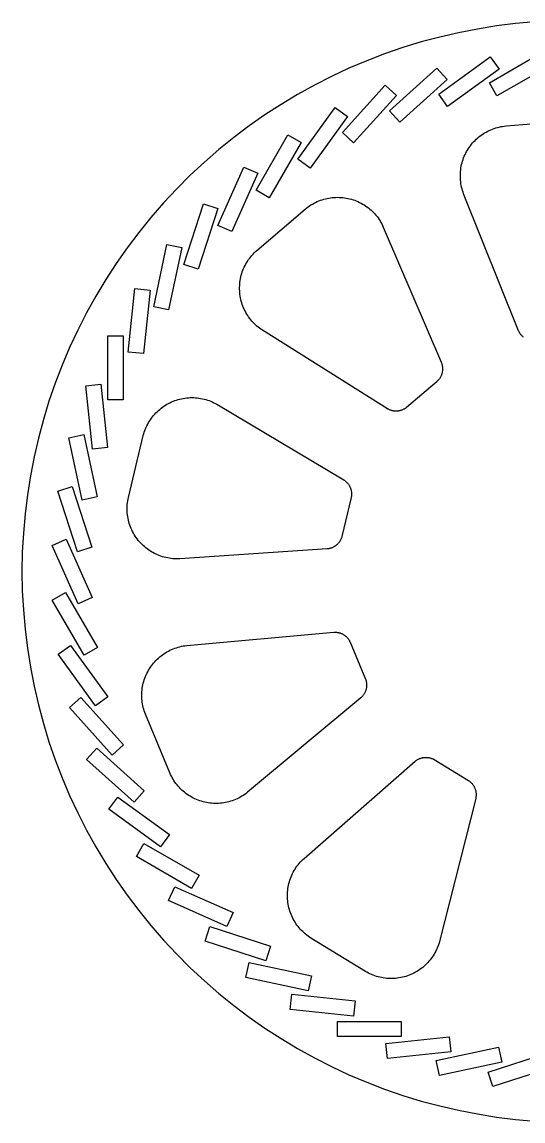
# Model space of a CAD drawing. Header units: metres. Extents: x -99 to 99, y -99 to 99.
# Drawn here: x -99 to -9, y -98.8 to 98.8 of the extents above; entities that cross this region are included whole.
import ezdxf

# ---------------------------------------------------------------- set-up
doc = ezdxf.new("R2010")
doc.units = ezdxf.units.M

msp = doc.modelspace()

# ---------------------------------------------------------------- linework, layer by layer
for p, q in [((-6.90588, 98.7588), (-10.3483, 98.4577)), ((-20.5833, 96.8366), (-23.9503, 96.0593)), ((-17.1912, 97.496), (-20.5833, 96.8366)), ((-13.7781, 98.0365), (-17.1912, 97.496)), ((-10.3483, 98.4577), (-13.7781, 98.0365)), ((-27.2881, 95.1649), (-30.5927, 94.1546)), ((-23.9503, 96.0593), (-27.2881, 95.1649)), ((-33.86, 93.0296), (-37.086, 91.7912)), ((-30.5927, 94.1546), (-33.86, 93.0296)), ((-15.0524, 87.8241), (-5.12773, 93.5541)), ((-37.086, 91.7912), (-40.2669, 90.441)), ((-24.15, 85.7696), (-14.8787, 92.5056)), ((-14.8787, 92.5056), (-13.274, 90.297)), ((-3.76273, 91.1898), (-13.6874, 85.4598)), ((-43.3987, 88.9806), (-46.4777, 87.4118)), ((-40.2669, 90.441), (-43.3987, 88.9806)), ((-32.9831, 82.7754), (-24.4667, 90.4436)), ((-24.4667, 90.4436), (-22.6399, 88.4148)), ((-13.274, 90.297), (-22.5454, 83.561)), ((-46.4777, 87.4118), (-49.5, 85.7365)), ((-41.4548, 78.8742), (-33.7866, 87.3907)), ((-33.7866, 87.3907), (-31.7578, 85.5639)), ((-22.6399, 88.4148), (-31.1564, 80.7466)), ((-13.6874, 85.4598), (-15.0524, 87.8241)), ((-49.5, 85.7365), (-52.462, 83.9568)), ((-31.7578, 85.5639), (-39.426, 77.0475)), ((-22.5454, 83.561), (-24.15, 85.7696)), ((-52.462, 83.9568), (-55.3601, 82.0747)), ((-49.4723, 74.1089), (-42.7363, 83.3803)), ((-42.7363, 83.3803), (-40.5277, 81.7756)), ((-55.3601, 82.0747), (-58.1907, 80.0927)), ((-40.5277, 81.7756), (-47.2637, 72.5043)), ((-31.1564, 80.7466), (-32.9831, 82.7754)), ((-58.1907, 80.0927), (-60.9505, 78.0131)), ((-15.6266, 78.9851), (-15.3492, 79.1326)), ((-15.3492, 79.1326), (-15.0668, 79.2703)), ((-15.0668, 79.2703), (-14.7798, 79.3981)), ((-14.7798, 79.3981), (-14.4886, 79.5158)), ((-14.4886, 79.5158), (-14.1934, 79.6232)), ((-14.1934, 79.6232), (-13.8946, 79.7203)), ((-13.8946, 79.7203), (-13.5926, 79.8069)), ((-13.5926, 79.8069), (-13.2878, 79.8829)), ((-13.2878, 79.8829), (-12.9805, 79.9482)), ((-12.9805, 79.9482), (-12.6712, 80.0027)), ((-12.6712, 80.0027), (-12.3601, 80.0465)), ((-12.3601, 80.0465), (-12.0477, 80.0793)), ((-12.0477, 80.0793), (-0.62779, 80.9781)), ((-60.9505, 78.0131), (-63.636, 75.8384)), ((-56.9478, 68.5317), (-51.2178, 78.4563)), ((-48.8535, 77.0914), (-54.5835, 67.1667)), ((-51.2178, 78.4563), (-48.8535, 77.0914)), ((-39.426, 77.0475), (-41.4548, 78.8742)), ((-18.0556, 77.0181), (-17.8454, 77.2515)), ((-17.8454, 77.2515), (-17.6272, 77.4775)), ((-17.6272, 77.4775), (-17.4012, 77.6957)), ((-17.4012, 77.6957), (-17.1678, 77.9059)), ((-17.1678, 77.9059), (-16.9271, 78.1079)), ((-16.9271, 78.1079), (-16.6796, 78.3013)), ((-16.6796, 78.3013), (-16.4254, 78.4859)), ((-16.4254, 78.4859), (-16.165, 78.6616)), ((-16.165, 78.6616), (-15.8986, 78.8281)), ((-15.8986, 78.8281), (-15.6266, 78.9851)), ((-63.636, 75.8384), (-66.2439, 73.5713)), ((-19.42, 74.9171), (-19.2823, 75.1995)), ((-19.2823, 75.1995), (-19.1348, 75.4768)), ((-19.1348, 75.4768), (-18.9778, 75.7489)), ((-18.9778, 75.7489), (-18.8113, 76.0153)), ((-18.8113, 76.0153), (-18.6356, 76.2757)), ((-18.6356, 76.2757), (-18.451, 76.5299)), ((-18.451, 76.5299), (-18.2576, 76.7774)), ((-18.2576, 76.7774), (-18.0556, 77.0181)), ((-66.2439, 73.5713), (-68.7712, 71.2146)), ((-47.2637, 72.5043), (-49.4723, 74.1089)), ((-20.0979, 72.8308), (-20.0326, 73.1381)), ((-20.0326, 73.1381), (-19.9566, 73.4429)), ((-19.9566, 73.4429), (-19.87, 73.7449)), ((-19.87, 73.7449), (-19.7729, 74.0437)), ((-19.7729, 74.0437), (-19.6655, 74.3389)), ((-19.6655, 74.3389), (-19.5478, 74.6301)), ((-19.5478, 74.6301), (-19.42, 74.9171)), ((-68.7712, 71.2146), (-71.2146, 68.7712)), ((-63.7993, 62.2036), (-59.1381, 72.6728)), ((-56.6441, 71.5625), (-61.3054, 61.0932)), ((-59.1381, 72.6728), (-56.6441, 71.5625)), ((-20.2619, 71.2706), (-20.2509, 71.5846)), ((-20.2619, 70.9565), (-20.2619, 71.2706)), ((-20.2509, 71.5846), (-20.229, 71.8979)), ((-20.229, 71.8979), (-20.1962, 72.2104)), ((-20.1962, 72.2104), (-20.1525, 72.5215)), ((-20.1525, 72.5215), (-20.0979, 72.8308)), ((-20.2509, 70.6425), (-20.2619, 70.9565)), ((-20.229, 70.3291), (-20.2509, 70.6425)), ((-20.1962, 70.0167), (-20.229, 70.3291)), ((-20.1525, 69.7056), (-20.1962, 70.0167)), ((-20.0979, 69.3963), (-20.1525, 69.7056)), ((-20.0326, 69.089), (-20.0979, 69.3963)), ((-71.2146, 68.7712), (-73.5713, 66.2439)), ((-54.5835, 67.1667), (-56.9478, 68.5317)), ((-43.8834, 67.1125), (-43.5731, 67.1616)), ((-43.5731, 67.1616), (-43.2613, 67.1999)), ((-43.2613, 67.1999), (-42.9483, 67.2273)), ((-42.9483, 67.2273), (-42.6346, 67.2437)), ((-42.6346, 67.2437), (-42.3205, 67.2492)), ((-42.3205, 67.2492), (-42.0064, 67.2437)), ((-42.0064, 67.2437), (-41.6927, 67.2273)), ((-41.6927, 67.2273), (-41.3798, 67.1999)), ((-41.3798, 67.1999), (-41.068, 67.1616)), ((-41.068, 67.1616), (-40.7577, 67.1125)), ((-19.9566, 68.7842), (-20.0326, 69.089)), ((-19.87, 68.4822), (-19.9566, 68.7842)), ((-19.7729, 68.1834), (-19.87, 68.4822)), ((-19.6655, 67.8882), (-19.7729, 68.1834)), ((-9.80104, 43.2738), (-19.6655, 67.8882)), ((-73.5713, 66.2439), (-75.8384, 63.636)), ((-69.9519, 55.194), (-66.4106, 66.0931)), ((-63.8142, 65.2495), (-67.3555, 54.3504)), ((-66.4106, 66.0931), (-63.8142, 65.2495)), ((-48.1056, 65.1436), (-47.8615, 65.3413)), ((-47.8615, 65.3413), (-47.6106, 65.5304)), ((-47.6106, 65.5304), (-47.3533, 65.7105)), ((-47.3533, 65.7105), (-47.0898, 65.8817)), ((-47.0898, 65.8817), (-46.8205, 66.0434)), ((-46.8205, 66.0434), (-46.5458, 66.1957)), ((-46.5458, 66.1957), (-46.2659, 66.3383)), ((-46.2659, 66.3383), (-45.9812, 66.4711)), ((-45.9812, 66.4711), (-45.692, 66.5939)), ((-45.692, 66.5939), (-45.3987, 66.7064)), ((-45.3987, 66.7064), (-45.1017, 66.8087)), ((-45.1017, 66.8087), (-44.8013, 66.9006)), ((-44.8013, 66.9006), (-44.4978, 66.9819)), ((-44.4978, 66.9819), (-44.1917, 67.0525)), ((-44.1917, 67.0525), (-43.8834, 67.1125)), ((-40.7577, 67.1125), (-40.4493, 67.0525)), ((-40.4493, 67.0525), (-40.1432, 66.9819)), ((-40.1432, 66.9819), (-39.8398, 66.9006)), ((-39.8398, 66.9006), (-39.5394, 66.8087)), ((-39.5394, 66.8087), (-39.2424, 66.7064)), ((-39.2424, 66.7064), (-38.9491, 66.5939)), ((-38.9491, 66.5939), (-38.6599, 66.4711)), ((-38.6599, 66.4711), (-38.3752, 66.3383)), ((-38.3752, 66.3383), (-38.0953, 66.1957)), ((-38.0953, 66.1957), (-37.8205, 66.0434)), ((-37.8205, 66.0434), (-37.5513, 65.8816)), ((-37.5513, 65.8816), (-37.2878, 65.7105)), ((-37.2878, 65.7105), (-37.0305, 65.5303)), ((-37.0305, 65.5303), (-36.7796, 65.3413)), ((-36.7796, 65.3413), (-36.5354, 65.1436)), ((-75.8384, 63.636), (-78.0131, 60.9505)), ((-56.8162, 57.7041), (-48.1056, 65.1436)), ((-36.5354, 65.1436), (-36.2984, 64.9375)), ((-36.2984, 64.9375), (-36.0686, 64.7233)), ((-36.0686, 64.7233), (-35.8465, 64.5011)), ((-35.8465, 64.5011), (-35.6322, 64.2714)), ((-35.6322, 64.2714), (-35.4261, 64.0343)), ((-35.4261, 64.0343), (-35.2284, 63.7902)), ((-35.2284, 63.7902), (-35.0394, 63.5393)), ((-35.0394, 63.5393), (-34.8592, 63.2819)), ((-34.8592, 63.2819), (-34.6881, 63.0185)), ((-61.3054, 61.0932), (-63.7993, 62.2036)), ((-34.6881, 63.0185), (-34.5263, 62.7492)), ((-34.5263, 62.7492), (-34.374, 62.4744)), ((-34.374, 62.4744), (-34.2314, 62.1945)), ((-34.2314, 62.1945), (-34.0986, 61.9098)), ((-34.0986, 61.9098), (-23.6688, 37.5296)), ((-78.0131, 60.9505), (-80.0927, 58.1907)), ((-80.0927, 58.1907), (-82.0747, 55.3601)), ((-75.338, 47.5797), (-72.9554, 58.7892)), ((-72.9554, 58.7892), (-70.285, 58.2216)), ((-70.285, 58.2216), (-72.6677, 47.0121)), ((-57.2756, 57.2756), (-57.0497, 57.4939)), ((-57.0497, 57.4939), (-56.8162, 57.7041)), ((-82.0747, 55.3601), (-83.9568, 52.462)), ((-58.7832, 55.275), (-58.6262, 55.547)), ((-58.6262, 55.547), (-58.4597, 55.8134)), ((-58.4597, 55.8134), (-58.284, 56.0739)), ((-58.284, 56.0739), (-58.0994, 56.328)), ((-58.0994, 56.328), (-57.906, 56.5756)), ((-57.906, 56.5756), (-57.7041, 56.8162)), ((-57.7041, 56.8162), (-57.4939, 57.0497)), ((-57.4939, 57.0497), (-57.2756, 57.2756)), ((-67.3555, 54.3504), (-69.9519, 55.194)), ((-59.605, 53.2411), (-59.5184, 53.543)), ((-59.5184, 53.543), (-59.4213, 53.8418)), ((-59.4213, 53.8418), (-59.3139, 54.137)), ((-59.3139, 54.137), (-59.1962, 54.4283)), ((-59.1962, 54.4283), (-59.0684, 54.7153)), ((-59.0684, 54.7153), (-58.9307, 54.9976)), ((-58.9307, 54.9976), (-58.7832, 55.275)), ((-83.9568, 52.462), (-85.7365, 49.5)), ((-59.9103, 51.0687), (-59.8993, 51.3827)), ((-59.8993, 51.3827), (-59.8774, 51.6961)), ((-59.8774, 51.6961), (-59.8446, 52.0085)), ((-59.8446, 52.0085), (-59.8009, 52.3196)), ((-59.8009, 52.3196), (-59.7463, 52.629)), ((-59.7463, 52.629), (-59.681, 52.9362)), ((-59.681, 52.9362), (-59.605, 53.2411)), ((-85.7365, 49.5), (-87.4118, 46.4777)), ((-79.8987, 39.4441), (-78.7009, 50.8413)), ((-78.7009, 50.8413), (-75.9858, 50.5559)), ((-75.9858, 50.5559), (-77.1837, 39.1587)), ((-59.9103, 50.7546), (-59.9103, 51.0687)), ((-59.8993, 50.4407), (-59.9103, 50.7546)), ((-59.8774, 50.1273), (-59.8993, 50.4407)), ((-59.8446, 49.8148), (-59.8774, 50.1273)), ((-59.8009, 49.5038), (-59.8446, 49.8148)), ((-59.7463, 49.1944), (-59.8009, 49.5038)), ((-72.6677, 47.0121), (-75.338, 47.5797)), ((-59.681, 48.8871), (-59.7463, 49.1944)), ((-59.605, 48.5823), (-59.681, 48.8871)), ((-59.5184, 48.2803), (-59.605, 48.5823)), ((-59.4213, 47.9816), (-59.5184, 48.2803)), ((-59.3139, 47.6864), (-59.4213, 47.9816)), ((-59.1962, 47.3951), (-59.3139, 47.6864)), ((-87.4118, 46.4777), (-88.9806, 43.3987)), ((-59.0684, 47.1081), (-59.1962, 47.3951)), ((-58.9307, 46.8258), (-59.0684, 47.1081)), ((-58.7832, 46.5484), (-58.9307, 46.8258)), ((-58.6262, 46.2763), (-58.7832, 46.5484)), ((-58.4597, 46.0099), (-58.6262, 46.2763)), ((-58.284, 45.7495), (-58.4597, 46.0099)), ((-58.0994, 45.4953), (-58.284, 45.7495)), ((-57.906, 45.2478), (-58.0994, 45.4953)), ((-57.7041, 45.0072), (-57.906, 45.2478)), ((-57.4939, 44.7737), (-57.7041, 45.0072)), ((-57.2756, 44.5477), (-57.4939, 44.7737)), ((-57.0497, 44.3295), (-57.2756, 44.5477)), ((-56.8162, 44.1193), (-57.0497, 44.3295)), ((-56.5755, 43.9174), (-56.8162, 44.1193)), ((-56.328, 43.724), (-56.5755, 43.9174)), ((-56.0739, 43.5393), (-56.328, 43.724)), ((-55.8134, 43.3636), (-56.0739, 43.5393)), ((-88.9806, 43.3987), (-90.441, 40.2669)), ((-83.5841, 30.8763), (-83.5841, 42.3363)), ((-83.5841, 42.3363), (-80.8541, 42.3363)), ((-80.8541, 42.3363), (-80.8541, 30.8763)), ((-33.3649, 29.2483), (-55.8134, 43.3636)), ((-9.75845, 43.1781), (-9.80104, 43.2738)), ((-9.71255, 43.084), (-9.75845, 43.1781)), ((-9.66341, 42.9915), (-9.71255, 43.084)), ((-9.61104, 42.9008), (-9.66341, 42.9915)), ((-9.55554, 42.812), (-9.61104, 42.9008)), ((-9.49699, 42.7252), (-9.55554, 42.812)), ((-9.43544, 42.6405), (-9.49699, 42.7252)), ((-9.37097, 42.558), (-9.43544, 42.6405)), ((-9.30367, 42.4778), (-9.37097, 42.558)), ((-9.2336, 42.4), (-9.30367, 42.4778)), ((-9.16086, 42.3246), (-9.2336, 42.4)), ((-9.08554, 42.2519), (-9.16086, 42.3246)), ((-9.00771, 42.1818), (-9.08554, 42.2519)), ((-8.92751, 42.1145), (-9.00771, 42.1818)), ((-90.441, 40.2669), (-91.7912, 37.086)), ((-77.1837, 39.1587), (-79.8987, 39.4441)), ((-23.6688, 37.5296), (-23.6313, 37.4318)), ((-91.7912, 37.086), (-93.0296, 33.86)), ((-23.6313, 37.4318), (-23.5972, 37.3328)), ((-23.5972, 37.3328), (-23.5665, 37.2327)), ((-23.5665, 35.5788), (-23.5972, 35.4787)), ((-23.5665, 37.2327), (-23.5394, 37.1315)), ((-23.5394, 35.68), (-23.5665, 35.5788)), ((-23.5394, 37.1315), (-23.5159, 37.0295)), ((-23.5159, 35.782), (-23.5394, 35.68)), ((-23.5159, 37.0295), (-23.4959, 36.9267)), ((-23.4959, 35.8848), (-23.5159, 35.782)), ((-23.4959, 36.9267), (-23.4795, 36.8233)), ((-23.4795, 35.9882), (-23.4959, 35.8848)), ((-23.4795, 36.8233), (-23.4668, 36.7193)), ((-23.4668, 36.0922), (-23.4795, 35.9882)), ((-23.4668, 36.7193), (-23.4576, 36.615)), ((-23.4576, 36.1965), (-23.4668, 36.0922)), ((-23.4576, 36.615), (-23.4522, 36.5105)), ((-23.4522, 36.3011), (-23.4576, 36.1965)), ((-23.4522, 36.5105), (-23.4503, 36.4057)), ((-23.4503, 36.4057), (-23.4522, 36.3011)), ((-93.0296, 33.86), (-94.1546, 30.5927)), ((-87.5515, 33.3674), (-84.8365, 33.6528)), ((-84.8365, 33.6528), (-83.6386, 22.2556)), ((-24.4429, 34.1763), (-29.9318, 29.4884)), ((-24.3664, 34.2477), (-24.4429, 34.1763)), ((-24.2923, 34.3218), (-24.3664, 34.2477)), ((-24.2209, 34.3984), (-24.2923, 34.3218)), ((-24.1522, 34.4774), (-24.2209, 34.3984)), ((-24.0863, 34.5588), (-24.1522, 34.4774)), ((-24.0233, 34.6424), (-24.0863, 34.5588)), ((-23.9632, 34.7282), (-24.0233, 34.6424)), ((-23.9062, 34.816), (-23.9632, 34.7282)), ((-23.8522, 34.9057), (-23.9062, 34.816)), ((-23.8015, 34.9973), (-23.8522, 34.9057)), ((-23.754, 35.0906), (-23.8015, 34.9973)), ((-23.7097, 35.1855), (-23.754, 35.0906)), ((-23.6688, 35.2819), (-23.7097, 35.1855)), ((-23.6313, 35.3797), (-23.6688, 35.2819)), ((-23.5972, 35.4787), (-23.6313, 35.3797)), ((-86.3537, 21.9702), (-87.5515, 33.3674)), ((-94.1546, 30.5927), (-95.1649, 27.2881)), ((-80.8541, 30.8763), (-83.5841, 30.8763)), ((-73.7661, 29.5303), (-73.5088, 29.7105)), ((-73.5088, 29.7105), (-73.2453, 29.8816)), ((-73.2453, 29.8816), (-72.9761, 30.0434)), ((-72.9761, 30.0434), (-72.7013, 30.1957)), ((-72.7013, 30.1957), (-72.4214, 30.3383)), ((-72.4214, 30.3383), (-72.1367, 30.4711)), ((-72.1367, 30.4711), (-71.8475, 30.5939)), ((-71.8475, 30.5939), (-71.5542, 30.7064)), ((-71.5542, 30.7064), (-71.2572, 30.8087)), ((-71.2572, 30.8087), (-70.9568, 30.9006)), ((-70.9568, 30.9006), (-70.6534, 30.9819)), ((-70.6534, 30.9819), (-70.3473, 31.0525)), ((-70.3473, 31.0525), (-70.0389, 31.1125)), ((-70.0389, 31.1125), (-69.7286, 31.1616)), ((-69.7286, 31.1616), (-69.4168, 31.1999)), ((-69.4168, 31.1999), (-69.1039, 31.2273)), ((-69.1039, 31.2273), (-68.7901, 31.2437)), ((-68.7901, 31.2437), (-68.4761, 31.2492)), ((-68.4761, 31.2492), (-68.162, 31.2437)), ((-68.162, 31.2437), (-67.8483, 31.2273)), ((-67.8483, 31.2273), (-67.5353, 31.1999)), ((-67.5353, 31.1999), (-67.2235, 31.1616)), ((-67.2235, 31.1616), (-66.9132, 31.1125)), ((-66.9132, 31.1125), (-66.6049, 31.0525)), ((-66.6049, 31.0525), (-66.2988, 30.9819)), ((-66.2988, 30.9819), (-65.9953, 30.9006)), ((-65.9953, 30.9006), (-65.6949, 30.8087)), ((-65.6949, 30.8087), (-65.3979, 30.7064)), ((-65.3979, 30.7064), (-65.1046, 30.5939)), ((-65.1046, 30.5939), (-64.8154, 30.4711)), ((-64.8154, 30.4711), (-64.5307, 30.3383)), ((-64.5307, 30.3383), (-64.2508, 30.1957)), ((-64.2508, 30.1957), (-63.9761, 30.0434)), ((-63.9761, 30.0434), (-41.2078, 16.4499)), ((-75.7572, 27.5393), (-75.5682, 27.7902)), ((-75.5682, 27.7902), (-75.3705, 28.0343)), ((-75.3705, 28.0343), (-75.1644, 28.2714)), ((-75.1644, 28.2714), (-74.9501, 28.5011)), ((-74.9501, 28.5011), (-74.728, 28.7233)), ((-74.728, 28.7233), (-74.4982, 28.9375)), ((-74.4982, 28.9375), (-74.2612, 29.1436)), ((-74.2612, 29.1436), (-74.017, 29.3413)), ((-74.017, 29.3413), (-73.7661, 29.5303)), ((-33.2742, 29.1959), (-33.3649, 29.2483)), ((-33.1818, 29.1468), (-33.2742, 29.1959)), ((-33.0876, 29.1009), (-33.1818, 29.1468)), ((-32.992, 29.0583), (-33.0876, 29.1009)), ((-32.8949, 29.0191), (-32.992, 29.0583)), ((-32.7965, 28.9832), (-32.8949, 29.0191)), ((-32.6969, 28.9509), (-32.7965, 28.9832)), ((-32.5963, 28.922), (-32.6969, 28.9509)), ((-32.4946, 28.8967), (-32.5963, 28.922)), ((-32.3922, 28.8749), (-32.4946, 28.8967)), ((-32.2891, 28.8567), (-32.3922, 28.8749)), ((-32.1854, 28.8422), (-32.2891, 28.8567)), ((-32.0813, 28.8312), (-32.1854, 28.8422)), ((-31.9768, 28.8239), (-32.0813, 28.8312)), ((-31.8721, 28.8203), (-31.9768, 28.8239)), ((-31.7674, 28.8203), (-31.8721, 28.8203)), ((-31.6628, 28.8239), (-31.7674, 28.8203)), ((-31.5583, 28.8312), (-31.6628, 28.8239)), ((-31.4542, 28.8422), (-31.5583, 28.8312)), ((-31.3505, 28.8567), (-31.4542, 28.8422)), ((-31.2474, 28.8749), (-31.3505, 28.8567)), ((-31.1449, 28.8967), (-31.2474, 28.8749)), ((-31.0433, 28.922), (-31.1449, 28.8967)), ((-30.9427, 28.9509), (-31.0433, 28.922)), ((-30.8431, 28.9832), (-30.9427, 28.9509)), ((-30.7447, 29.0191), (-30.8431, 28.9832)), ((-30.6476, 29.0583), (-30.7447, 29.0191)), ((-30.5519, 29.1009), (-30.6476, 29.0583)), ((-30.4578, 29.1468), (-30.5519, 29.1009)), ((-30.3654, 29.1959), (-30.4578, 29.1468)), ((-30.2747, 29.2483), (-30.3654, 29.1959)), ((-30.1859, 29.3038), (-30.2747, 29.2483)), ((-30.099, 29.3623), (-30.1859, 29.3038)), ((-30.0143, 29.4239), (-30.099, 29.3623)), ((-29.9318, 29.4884), (-30.0143, 29.4239)), ((-95.1649, 27.2881), (-96.0593, 23.9503)), ((-76.8207, 25.6207), (-76.698, 25.9098)), ((-76.698, 25.9098), (-76.5652, 26.1945)), ((-76.5652, 26.1945), (-76.4226, 26.4744)), ((-76.4226, 26.4744), (-76.2703, 26.7492)), ((-76.2703, 26.7492), (-76.1085, 27.0185)), ((-76.1085, 27.0185), (-75.9374, 27.2819)), ((-75.9374, 27.2819), (-75.7572, 27.5393)), ((-96.0593, 23.9503), (-96.8366, 20.5833)), ((-90.5598, 24.033), (-87.8894, 24.6006)), ((-88.1771, 12.8235), (-90.5598, 24.033)), ((-87.8894, 24.6006), (-85.5068, 13.3911)), ((-79.8829, 13.2878), (-77.2087, 24.4265)), ((-77.2087, 24.4265), (-77.1274, 24.7299)), ((-77.1274, 24.7299), (-77.0356, 25.0304)), ((-77.0356, 25.0304), (-76.9333, 25.3274)), ((-76.9333, 25.3274), (-76.8207, 25.6207)), ((-83.6386, 22.2556), (-86.3537, 21.9702)), ((-96.8366, 20.5833), (-97.496, 17.1912)), ((-97.496, 17.1912), (-98.0365, 13.7781)), ((-41.2078, 16.4499), (-41.1199, 16.3929)), ((-41.1199, 16.3929), (-41.0342, 16.3328)), ((-41.0342, 16.3328), (-40.9505, 16.2698)), ((-40.9505, 16.2698), (-40.8692, 16.2039)), ((-40.8692, 16.2039), (-40.7901, 16.1352)), ((-40.7901, 16.1352), (-40.7135, 16.0638)), ((-40.7135, 16.0638), (-40.6395, 15.9897)), ((-40.6395, 15.9897), (-40.5681, 15.9131)), ((-40.5681, 15.9131), (-40.4994, 15.8341)), ((-40.4994, 15.8341), (-40.4335, 15.7527)), ((-92.5758, 14.4353), (-89.9794, 15.2789)), ((-89.0345, 3.53619), (-92.5758, 14.4353)), ((-89.9794, 15.2789), (-86.4381, 4.37981)), ((-40.4335, 15.7527), (-40.3705, 15.6691)), ((-40.3705, 15.6691), (-40.3104, 15.5833)), ((-40.3104, 15.5833), (-40.2534, 15.4955)), ((-40.2534, 15.4955), (-40.1994, 15.4057)), ((-40.1994, 15.4057), (-40.1487, 15.3141)), ((-40.1487, 15.3141), (-40.1012, 15.2209)), ((-40.1012, 15.2209), (-40.0569, 15.126)), ((-40.0569, 15.126), (-40.016, 15.0296)), ((-40.016, 15.0296), (-39.9785, 14.9318)), ((-39.9785, 14.9318), (-39.9444, 14.8328)), ((-39.9444, 14.8328), (-39.9137, 14.7327)), ((-39.9137, 14.7327), (-39.8866, 14.6315)), ((-39.8866, 14.6315), (-39.8631, 14.5295)), ((-39.8631, 14.5295), (-39.8431, 14.4267)), ((-39.8431, 14.4267), (-39.8267, 14.3233)), ((-39.8267, 14.3233), (-39.814, 14.2193)), ((-39.814, 14.2193), (-39.8048, 14.115)), ((-39.8048, 14.115), (-39.7993, 14.0104)), ((-39.7975, 13.9057), (-39.7994, 13.8011)), ((-39.7993, 14.0104), (-39.7975, 13.9057)), ((-98.0365, 13.7781), (-98.4577, 10.3483)), ((-85.5068, 13.3911), (-88.1771, 12.8235)), ((-80.1012, 11.7343), (-80.0793, 12.0477)), ((-80.0793, 12.0477), (-80.0465, 12.3601)), ((-80.0465, 12.3601), (-80.0027, 12.6712)), ((-80.0027, 12.6712), (-79.9482, 12.9805)), ((-79.9482, 12.9805), (-79.8829, 13.2878)), ((-39.8631, 13.282), (-41.5482, 6.26309)), ((-39.8431, 13.3848), (-39.8631, 13.282)), ((-39.8267, 13.4882), (-39.8431, 13.3848)), ((-39.814, 13.5922), (-39.8267, 13.4882)), ((-39.8048, 13.6965), (-39.814, 13.5922)), ((-39.7994, 13.8011), (-39.8048, 13.6965)), ((-98.4577, 10.3483), (-98.7588, 6.90588)), ((-80.1122, 11.4203), (-80.1012, 11.7343)), ((-80.1122, 11.1062), (-80.1122, 11.4203)), ((-80.1012, 10.7923), (-80.1122, 11.1062)), ((-80.0793, 10.4789), (-80.1012, 10.7923)), ((-80.0465, 10.1665), (-80.0793, 10.4789)), ((-80.0027, 9.85538), (-80.0465, 10.1665)), ((-79.9482, 9.54601), (-80.0027, 9.85538)), ((-79.8829, 9.23872), (-79.9482, 9.54601)), ((-79.8069, 8.9339), (-79.8829, 9.23872)), ((-79.7203, 8.63194), (-79.8069, 8.9339)), ((-79.6232, 8.33316), (-79.7203, 8.63194)), ((-79.5158, 8.03798), (-79.6232, 8.33316)), ((-79.3981, 7.74669), (-79.5158, 8.03798)), ((-98.7588, 6.90588), (-98.9397, 3.45505)), ((-79.2703, 7.45972), (-79.3981, 7.74669)), ((-79.1326, 7.17737), (-79.2703, 7.45972)), ((-78.9851, 6.89999), (-79.1326, 7.17737)), ((-78.828, 6.62794), (-78.9851, 6.89999)), ((-78.6616, 6.36153), (-78.828, 6.62794)), ((-78.4859, 6.10109), (-78.6616, 6.36153)), ((-78.3013, 5.84695), (-78.4859, 6.10109)), ((-41.6452, 5.96445), (-41.6844, 5.86736)), ((-41.6094, 6.06285), (-41.6452, 5.96445)), ((-41.577, 6.16243), (-41.6094, 6.06285)), ((-41.5482, 6.26309), (-41.577, 6.16243)), ((-93.5776, 4.67941), (-91.0836, 5.78981)), ((-88.9164, -5.78981), (-93.5776, 4.67941)), ((-91.0836, 5.78981), (-86.4224, -4.67941)), ((-86.4381, 4.37981), (-89.0345, 3.53619)), ((-78.1079, 5.5994), (-78.3013, 5.84695)), ((-77.9059, 5.35875), (-78.1079, 5.5994)), ((-77.6957, 5.12529), (-77.9059, 5.35875)), ((-77.4775, 4.89932), (-77.6957, 5.12529)), ((-77.2515, 4.68109), (-77.4775, 4.89932)), ((-77.0181, 4.47089), (-77.2515, 4.68109)), ((-76.7774, 4.26897), (-77.0181, 4.47089)), ((-76.5299, 4.07556), (-76.7774, 4.26897)), ((-76.2757, 3.89091), (-76.5299, 4.07556)), ((-44.1845, 4.05098), (-70.6425, 2.27562)), ((-44.0804, 4.06192), (-44.1845, 4.05098)), ((-43.9767, 4.07648), (-44.0804, 4.06192)), ((-43.8735, 4.09467), (-43.9767, 4.07648)), ((-43.7711, 4.11644), (-43.8735, 4.09467)), ((-43.6695, 4.14177), (-43.7711, 4.11644)), ((-43.5688, 4.17062), (-43.6695, 4.14177)), ((-43.4693, 4.203), (-43.5688, 4.17062)), ((-43.3709, 4.23882), (-43.4693, 4.203)), ((-43.2738, 4.27803), (-43.3709, 4.23882)), ((-43.1781, 4.32063), (-43.2738, 4.27803)), ((-43.084, 4.36653), (-43.1781, 4.32063)), ((-42.9915, 4.41568), (-43.084, 4.36653)), ((-42.9008, 4.46805), (-42.9915, 4.41568)), ((-42.812, 4.52353), (-42.9008, 4.46805)), ((-42.7252, 4.58211), (-42.812, 4.52353)), ((-42.6405, 4.64365), (-42.7252, 4.58211)), ((-42.558, 4.70811), (-42.6405, 4.64365)), ((-42.4778, 4.77542), (-42.558, 4.70811)), ((-42.4, 4.84549), (-42.4778, 4.77542)), ((-42.3246, 4.91823), (-42.4, 4.84549)), ((-42.2519, 4.99356), (-42.3246, 4.91823)), ((-42.1818, 5.07137), (-42.2519, 4.99356)), ((-42.1145, 5.1516), (-42.1818, 5.07137)), ((-42.05, 5.23412), (-42.1145, 5.1516)), ((-41.9885, 5.31882), (-42.05, 5.23412)), ((-41.9299, 5.40564), (-41.9885, 5.31882)), ((-41.8745, 5.49445), (-41.9299, 5.40564)), ((-41.8221, 5.58513), (-41.8745, 5.49445)), ((-41.7729, 5.67757), (-41.8221, 5.58513)), ((-41.727, 5.7717), (-41.7729, 5.67757)), ((-41.6844, 5.86736), (-41.727, 5.7717)), ((-98.9397, 3.45505), (-99, 0)), ((-76.0153, 3.71524), (-76.2757, 3.89091)), ((-75.7489, 3.54877), (-76.0153, 3.71524)), ((-75.4768, 3.39169), (-75.7489, 3.54877)), ((-75.1995, 3.24423), (-75.4768, 3.39169)), ((-74.9171, 3.10651), (-75.1995, 3.24423)), ((-74.6301, 2.97874), (-74.9171, 3.10651)), ((-74.3389, 2.86107), (-74.6301, 2.97874)), ((-74.0437, 2.7536), (-74.3389, 2.86107)), ((-73.7449, 2.65654), (-74.0437, 2.7536)), ((-73.4429, 2.56995), (-73.7449, 2.65654)), ((-73.1381, 2.49394), (-73.4429, 2.56995)), ((-72.8308, 2.42863), (-73.1381, 2.49394)), ((-72.5215, 2.37408), (-72.8308, 2.42863)), ((-72.2104, 2.33037), (-72.5215, 2.37408)), ((-71.8979, 2.29752), (-72.2104, 2.33037)), ((-71.5846, 2.27562), (-71.8979, 2.29752)), ((-71.2706, 2.26466), (-71.5846, 2.27562)), ((-70.9565, 2.26465), (-71.2706, 2.26466)), ((-70.6425, 2.27562), (-70.9565, 2.26465)), ((-99, 0), (-98.9397, -3.45505)), ((-98.9397, -3.45505), (-98.7588, -6.90588)), ((-93.5541, -5.12773), (-91.1898, -3.76273)), ((-91.1898, -3.76273), (-85.4598, -13.6874)), ((-87.8241, -15.0524), (-93.5541, -5.12773)), ((-86.4224, -4.67941), (-88.9164, -5.78981)), ((-98.7588, -6.90588), (-98.4577, -10.3483)), ((-98.4577, -10.3483), (-98.0365, -13.7781)), ((-69.4168, -13.2985), (-43.0068, -10.9131)), ((-43.0068, -10.9131), (-42.9022, -10.9076)), ((-42.9022, -10.9076), (-42.7975, -10.9058)), ((-42.7975, -10.9058), (-42.6928, -10.9076)), ((-42.6928, -10.9076), (-42.5883, -10.9131)), ((-42.5883, -10.9131), (-42.4839, -10.9222)), ((-42.4839, -10.9222), (-42.38, -10.935)), ((-42.38, -10.935), (-42.2766, -10.9513)), ((-42.2766, -10.9513), (-42.1738, -10.9713)), ((-42.1738, -10.9713), (-42.0718, -10.9949)), ((-42.0718, -10.9949), (-41.9706, -11.022)), ((-41.9706, -11.022), (-41.8705, -11.0526)), ((-41.8705, -11.0526), (-41.7715, -11.0867)), ((-41.7715, -11.0867), (-41.6737, -11.1242)), ((-41.6737, -11.1242), (-41.5773, -11.1651)), ((-41.5773, -11.1651), (-41.4824, -11.2094)), ((-41.4824, -11.2094), (-41.3891, -11.2569)), ((-41.3891, -11.2569), (-41.2975, -11.3077)), ((-41.2975, -11.3077), (-41.2078, -11.3616)), ((-41.2078, -11.3616), (-41.1199, -11.4187)), ((-41.1199, -11.4187), (-41.0342, -11.4787)), ((-41.0342, -11.4787), (-40.9505, -11.5417)), ((-40.9505, -11.5417), (-40.8692, -11.6076)), ((-40.8692, -11.6076), (-40.7901, -11.6763)), ((-40.7901, -11.6763), (-40.7135, -11.7477)), ((-40.7135, -11.7477), (-40.6395, -11.8218)), ((-40.6395, -11.8218), (-40.5681, -11.8984)), ((-98.0365, -13.7781), (-97.496, -17.1912)), ((-92.5056, -14.8787), (-90.297, -13.274)), ((-90.297, -13.274), (-83.561, -22.5454)), ((-85.4598, -13.6874), (-87.8241, -15.0524)), ((-71.8475, -13.9046), (-71.5542, -13.792)), ((-71.5542, -13.792), (-71.2572, -13.6897)), ((-71.2572, -13.6897), (-70.9568, -13.5979)), ((-70.9568, -13.5979), (-70.6534, -13.5166)), ((-70.6534, -13.5166), (-70.3473, -13.4459)), ((-70.3473, -13.4459), (-70.0389, -13.386)), ((-70.0389, -13.386), (-69.7286, -13.3368)), ((-69.7286, -13.3368), (-69.4168, -13.2985)), ((-40.5681, -11.8984), (-40.4994, -11.9774)), ((-40.4994, -11.9774), (-40.4335, -12.0588)), ((-40.4335, -12.0588), (-40.3705, -12.1424)), ((-40.3705, -12.1424), (-40.3104, -12.2282)), ((-40.3104, -12.2282), (-40.2534, -12.316)), ((-40.2534, -12.316), (-40.1994, -12.4058)), ((-40.1994, -12.4058), (-40.1487, -12.4973)), ((-40.1487, -12.4973), (-40.1012, -12.5907)), ((-40.1012, -12.5907), (-40.0569, -12.6855)), ((-40.0569, -12.6855), (-37.2945, -19.3545)), ((-85.7696, -24.15), (-92.5056, -14.8787)), ((-74.9501, -15.9973), (-74.728, -15.7752)), ((-74.728, -15.7752), (-74.4982, -15.5609)), ((-74.4982, -15.5609), (-74.2611, -15.3548)), ((-74.2611, -15.3548), (-74.017, -15.1571)), ((-74.017, -15.1571), (-73.7661, -14.9681)), ((-73.7661, -14.9681), (-73.5088, -14.7879)), ((-73.5088, -14.7879), (-73.2453, -14.6168)), ((-73.2453, -14.6168), (-72.9761, -14.455)), ((-72.9761, -14.455), (-72.7013, -14.3027)), ((-72.7013, -14.3027), (-72.4214, -14.1601)), ((-72.4214, -14.1601), (-72.1367, -14.0273)), ((-72.1367, -14.0273), (-71.8475, -13.9046)), ((-97.496, -17.1912), (-96.8366, -20.5833)), ((-76.4226, -18.024), (-76.2703, -17.7492)), ((-76.2703, -17.7492), (-76.1085, -17.4799)), ((-76.1085, -17.4799), (-75.9374, -17.2165)), ((-75.9374, -17.2165), (-75.7572, -16.9592)), ((-75.7572, -16.9592), (-75.5681, -16.7083)), ((-75.5681, -16.7083), (-75.3705, -16.4641)), ((-75.3705, -16.4641), (-75.1644, -16.2271)), ((-75.1644, -16.2271), (-74.9501, -15.9973)), ((-77.1274, -19.7685), (-77.0356, -19.4681)), ((-77.0356, -19.4681), (-76.9333, -19.1711)), ((-76.9333, -19.1711), (-76.8207, -18.8778)), ((-76.8207, -18.8778), (-76.698, -18.5886)), ((-76.698, -18.5886), (-76.5652, -18.3039)), ((-76.5652, -18.3039), (-76.4226, -18.024)), ((-37.2945, -19.3545), (-37.2587, -19.4529)), ((-37.2587, -19.4529), (-37.2264, -19.5524)), ((-37.2264, -19.5524), (-37.1975, -19.6531)), ((-37.1975, -19.6531), (-37.1722, -19.7547)), ((-96.8366, -20.5833), (-96.0593, -23.9503)), ((-77.4706, -21.9351), (-77.4541, -21.6214)), ((-77.4541, -21.6214), (-77.4268, -21.3085)), ((-77.4268, -21.3085), (-77.3885, -20.9967)), ((-77.3885, -20.9967), (-77.3393, -20.6864)), ((-77.3393, -20.6864), (-77.2794, -20.378)), ((-77.2794, -20.378), (-77.2087, -20.0719)), ((-77.2087, -20.0719), (-77.1274, -19.7685)), ((-37.3764, -21.6974), (-37.4223, -21.7915)), ((-37.3338, -21.6017), (-37.3764, -21.6974)), ((-37.2945, -21.5047), (-37.3338, -21.6017)), ((-37.2587, -21.4062), (-37.2945, -21.5047)), ((-37.2264, -21.3067), (-37.2587, -21.4062)), ((-37.1975, -21.206), (-37.2264, -21.3067)), ((-37.1722, -21.1044), (-37.1975, -21.206)), ((-37.1722, -19.7547), (-37.1504, -19.8571)), ((-37.1504, -21.002), (-37.1722, -21.1044)), ((-37.1504, -19.8571), (-37.1322, -19.9603)), ((-37.1322, -20.8989), (-37.1504, -21.002)), ((-37.1322, -19.9603), (-37.1176, -20.0639)), ((-37.1176, -20.7952), (-37.1322, -20.8989)), ((-37.1176, -20.0639), (-37.1067, -20.1681)), ((-37.1067, -20.691), (-37.1176, -20.7952)), ((-37.1067, -20.1681), (-37.0994, -20.2725)), ((-37.0994, -20.5866), (-37.1067, -20.691)), ((-37.0994, -20.2725), (-37.0957, -20.3772)), ((-37.0957, -20.4819), (-37.0994, -20.5866)), ((-37.0957, -20.3772), (-37.0957, -20.4819)), ((-90.4436, -24.4667), (-88.4148, -22.6399)), ((-88.4148, -22.6399), (-80.7466, -31.1564)), ((-83.561, -22.5454), (-85.7696, -24.15)), ((-77.476, -22.2492), (-77.4706, -21.9351)), ((-77.4706, -22.5633), (-77.476, -22.2492)), ((-77.4541, -22.877), (-77.4706, -22.5633)), ((-77.4267, -23.19), (-77.4541, -22.877)), ((-77.3885, -23.5018), (-77.4267, -23.19)), ((-77.3393, -23.8121), (-77.3885, -23.5018)), ((-38.1271, -22.6937), (-58.4886, -39.6816)), ((-38.0493, -22.6236), (-38.1271, -22.6937)), ((-37.974, -22.5509), (-38.0493, -22.6236)), ((-37.9012, -22.4756), (-37.974, -22.5509)), ((-37.8312, -22.3977), (-37.9012, -22.4756)), ((-37.7638, -22.3175), (-37.8312, -22.3977)), ((-37.6994, -22.235), (-37.7638, -22.3175)), ((-37.6378, -22.1503), (-37.6994, -22.235)), ((-37.5793, -22.0635), (-37.6378, -22.1503)), ((-37.5238, -21.9747), (-37.5793, -22.0635)), ((-37.4714, -21.884), (-37.5238, -21.9747)), ((-37.4223, -21.7915), (-37.4714, -21.884)), ((-96.0593, -23.9503), (-95.1649, -27.2881)), ((-82.7754, -32.9831), (-90.4436, -24.4667)), ((-77.2794, -24.1204), (-77.3393, -23.8121)), ((-77.2087, -24.4265), (-77.2794, -24.1204)), ((-77.1274, -24.7299), (-77.2087, -24.4265)), ((-77.0356, -25.0304), (-77.1274, -24.7299)), ((-76.9333, -25.3274), (-77.0356, -25.0304)), ((-76.8207, -25.6207), (-76.9333, -25.3274)), ((-72.437, -36.2039), (-76.8207, -25.6207)), ((-95.1649, -27.2881), (-94.1546, -30.5927)), ((-94.1546, -30.5927), (-93.0296, -33.86)), ((-80.7466, -31.1564), (-82.7754, -32.9831)), ((-87.3907, -33.7866), (-85.5639, -31.7578)), ((-85.5639, -31.7578), (-77.0475, -39.426)), ((-27.4764, -33.5867), (-27.3774, -33.5526)), ((-27.3774, -33.5526), (-27.2772, -33.522)), ((-27.2772, -33.522), (-27.1761, -33.4949)), ((-27.1761, -33.4949), (-27.0741, -33.4713)), ((-27.0741, -33.4713), (-26.9713, -33.4513)), ((-26.9713, -33.4513), (-26.8678, -33.435)), ((-26.8678, -33.435), (-26.7639, -33.4222)), ((-26.7639, -33.4222), (-26.6596, -33.4131)), ((-26.6596, -33.4131), (-26.555, -33.4076)), ((-26.555, -33.4076), (-26.4503, -33.4057)), ((-26.4503, -33.4057), (-26.3456, -33.4076)), ((-26.3456, -33.4076), (-26.241, -33.4131)), ((-26.241, -33.4131), (-26.1367, -33.4222)), ((-26.1367, -33.4222), (-26.0328, -33.435)), ((-26.0328, -33.435), (-25.9294, -33.4513)), ((-25.9294, -33.4513), (-25.8266, -33.4713)), ((-25.8266, -33.4713), (-25.7245, -33.4949)), ((-25.7245, -33.4949), (-25.6234, -33.522)), ((-25.6234, -33.522), (-25.5233, -33.5526)), ((-25.5233, -33.5526), (-25.4243, -33.5867)), ((-93.0296, -33.86), (-91.7912, -37.086)), ((-78.8742, -41.4548), (-87.3907, -33.7866)), ((-48.3427, -51.5609), (-28.3787, -34.1076)), ((-28.3787, -34.1076), (-28.2973, -34.0417)), ((-28.2973, -34.0417), (-28.2137, -33.9787)), ((-28.2137, -33.9787), (-28.1279, -33.9186)), ((-28.1279, -33.9186), (-28.0401, -33.8616)), ((-28.0401, -33.8616), (-27.9503, -33.8077)), ((-27.9503, -33.8077), (-27.8587, -33.7569)), ((-27.8587, -33.7569), (-27.7654, -33.7094)), ((-27.7654, -33.7094), (-27.6705, -33.6651)), ((-27.6705, -33.6651), (-27.5741, -33.6242)), ((-27.5741, -33.6242), (-27.4764, -33.5867)), ((-25.4243, -33.5867), (-25.3265, -33.6242)), ((-25.3265, -33.6242), (-25.2301, -33.6651)), ((-25.2301, -33.6651), (-25.1352, -33.7094)), ((-25.1352, -33.7094), (-25.0419, -33.7569)), ((-25.0419, -33.7569), (-24.9503, -33.8077)), ((-24.9503, -33.8077), (-18.7957, -37.5793)), ((-91.7912, -37.086), (-90.441, -40.2669)), ((-72.3092, -36.4909), (-72.437, -36.2039)), ((-72.1715, -36.7732), (-72.3092, -36.4909)), ((-72.024, -37.0506), (-72.1715, -36.7732)), ((-71.867, -37.3226), (-72.024, -37.0506)), ((-71.7005, -37.5891), (-71.867, -37.3226)), ((-77.0475, -39.426), (-78.8742, -41.4548)), ((-71.5248, -37.8495), (-71.7005, -37.5891)), ((-71.3402, -38.1036), (-71.5248, -37.8495)), ((-71.1468, -38.3512), (-71.3402, -38.1036)), ((-70.9448, -38.5918), (-71.1468, -38.3512)), ((-70.7346, -38.8253), (-70.9448, -38.5918)), ((-70.5164, -39.0513), (-70.7346, -38.8253)), ((-70.2905, -39.2695), (-70.5164, -39.0513)), ((-70.057, -39.4797), (-70.2905, -39.2695)), ((-69.8163, -39.6816), (-70.057, -39.4797)), ((-18.7957, -37.5793), (-18.7088, -37.6378)), ((-18.7088, -37.6378), (-18.6241, -37.6994)), ((-18.6241, -37.6994), (-18.5416, -37.7638)), ((-18.5416, -37.7638), (-18.4614, -37.8311)), ((-18.4614, -37.8311), (-18.3836, -37.9012)), ((-18.3836, -37.9012), (-18.3082, -37.974)), ((-18.3082, -37.974), (-18.2355, -38.0493)), ((-18.2355, -38.0493), (-18.1654, -38.1271)), ((-18.1654, -38.1271), (-18.0981, -38.2073)), ((-18.0981, -38.2073), (-18.0337, -38.2898)), ((-18.0337, -38.2898), (-17.9721, -38.3745)), ((-17.9721, -38.3745), (-17.9136, -38.4613)), ((-17.9136, -38.4613), (-17.8581, -38.5502)), ((-17.8581, -38.5502), (-17.8057, -38.6408)), ((-17.8057, -38.6408), (-17.7565, -38.7333)), ((-17.7565, -38.7333), (-17.7106, -38.8274)), ((-17.7106, -38.8274), (-17.668, -38.9231)), ((-17.668, -38.9231), (-17.6288, -39.0202)), ((-17.6288, -39.0202), (-17.593, -39.1186)), ((-17.593, -39.1186), (-17.5607, -39.2182)), ((-17.5607, -39.2182), (-17.5318, -39.3188)), ((-17.5318, -39.3188), (-17.5065, -39.4204)), ((-17.5065, -39.4204), (-17.4847, -39.5229)), ((-90.441, -40.2669), (-88.9806, -43.3987)), ((-83.3803, -42.7363), (-81.7756, -40.5277)), ((-81.7756, -40.5277), (-72.5043, -47.2637)), ((-69.5688, -39.875), (-69.8163, -39.6816)), ((-69.3147, -40.0597), (-69.5688, -39.875)), ((-69.0542, -40.2353), (-69.3147, -40.0597)), ((-68.7878, -40.4018), (-69.0542, -40.2353)), ((-68.5157, -40.5589), (-68.7878, -40.4018)), ((-68.2384, -40.7063), (-68.5157, -40.5589)), ((-67.956, -40.8441), (-68.2384, -40.7063)), ((-67.669, -40.9718), (-67.956, -40.8441)), ((-67.3778, -41.0895), (-67.669, -40.9718)), ((-67.0826, -41.197), (-67.3778, -41.0895)), ((-66.7838, -41.294), (-67.0826, -41.197)), ((-66.4818, -41.3806), (-66.7838, -41.294)), ((-66.177, -41.4566), (-66.4818, -41.3806)), ((-65.8697, -41.5219), (-66.177, -41.4566)), ((-62.1279, -41.4566), (-62.4352, -41.5219)), ((-61.8231, -41.3806), (-62.1279, -41.4566)), ((-61.5211, -41.294), (-61.8231, -41.3806)), ((-61.2224, -41.197), (-61.5211, -41.294)), ((-60.9272, -41.0895), (-61.2224, -41.197)), ((-60.6359, -40.9718), (-60.9272, -41.0895)), ((-60.3489, -40.8441), (-60.6359, -40.9718)), ((-60.0665, -40.7064), (-60.3489, -40.8441)), ((-59.7892, -40.5589), (-60.0665, -40.7064)), ((-59.5171, -40.4018), (-59.7892, -40.5589)), ((-59.2507, -40.2353), (-59.5171, -40.4018)), ((-58.9903, -40.0597), (-59.2507, -40.2353)), ((-58.7361, -39.875), (-58.9903, -40.0597)), ((-58.4886, -39.6816), (-58.7361, -39.875)), ((-17.5065, -40.7701), (-23.994, -66.4818)), ((-17.4847, -40.6677), (-17.5065, -40.7701)), ((-17.4847, -39.5229), (-17.4665, -39.626)), ((-17.4665, -40.5646), (-17.4847, -40.6677)), ((-17.4665, -39.626), (-17.4519, -39.7297)), ((-17.4519, -40.4609), (-17.4665, -40.5646)), ((-17.4519, -39.7297), (-17.441, -39.8338)), ((-17.441, -40.3568), (-17.4519, -40.4609)), ((-17.441, -39.8338), (-17.4337, -39.9383)), ((-17.4337, -40.2523), (-17.441, -40.3568)), ((-17.4337, -39.9383), (-17.43, -40.0429)), ((-17.43, -40.1476), (-17.4337, -40.2523)), ((-17.43, -40.0429), (-17.43, -40.1476)), ((-88.9806, -43.3987), (-87.4118, -46.4777)), ((-74.1089, -49.4723), (-83.3803, -42.7363)), ((-65.5604, -41.5765), (-65.8697, -41.5219)), ((-65.2493, -41.6202), (-65.5604, -41.5765)), ((-64.9369, -41.6531), (-65.2493, -41.6202)), ((-64.6235, -41.675), (-64.9369, -41.6531)), ((-64.3095, -41.6859), (-64.6235, -41.675)), ((-63.9954, -41.6859), (-64.3095, -41.6859)), ((-63.6814, -41.675), (-63.9954, -41.6859)), ((-63.368, -41.653), (-63.6814, -41.675)), ((-63.0556, -41.6202), (-63.368, -41.653)), ((-62.7446, -41.5765), (-63.0556, -41.6202)), ((-62.4352, -41.5219), (-62.7446, -41.5765)), ((-87.4118, -46.4777), (-85.7365, -49.5)), ((-72.5043, -47.2637), (-74.1089, -49.4723)), ((-78.4563, -51.2178), (-77.0914, -48.8535)), ((-77.0914, -48.8535), (-67.1667, -54.5835)), ((-85.7365, -49.5), (-83.9568, -52.462)), ((-68.5317, -56.9478), (-78.4563, -51.2178)), ((-83.9568, -52.462), (-82.0747, -55.3601)), ((-49.953, -53.4799), (-49.7819, -53.2165)), ((-49.7819, -53.2165), (-49.6017, -52.9592)), ((-49.6017, -52.9592), (-49.4126, -52.7083)), ((-49.4126, -52.7083), (-49.2149, -52.4641)), ((-49.2149, -52.4641), (-49.0088, -52.227)), ((-49.0088, -52.227), (-48.7946, -51.9973)), ((-48.7946, -51.9973), (-48.5724, -51.7752)), ((-48.5724, -51.7752), (-48.3427, -51.5609)), ((-67.1667, -54.5835), (-68.5317, -56.9478)), ((-50.88, -55.4681), (-50.7778, -55.171)), ((-50.7778, -55.171), (-50.6652, -54.8778)), ((-50.6652, -54.8778), (-50.5424, -54.5886)), ((-50.5424, -54.5886), (-50.4097, -54.3039)), ((-50.4097, -54.3039), (-50.267, -54.024)), ((-50.267, -54.024), (-50.1147, -53.7492)), ((-50.1147, -53.7492), (-49.953, -53.4799)), ((-82.0747, -55.3601), (-80.0927, -58.1907)), ((-72.6728, -59.1381), (-71.5625, -56.6441)), ((-71.5625, -56.6441), (-61.0932, -61.3054)), ((-51.2712, -57.3085), (-51.2329, -56.9967)), ((-51.2329, -56.9967), (-51.1838, -56.6864)), ((-51.1838, -56.6864), (-51.1239, -56.378)), ((-51.1239, -56.378), (-51.0532, -56.0719)), ((-51.0532, -56.0719), (-50.9719, -55.7685)), ((-50.9719, -55.7685), (-50.88, -55.4681)), ((-80.0927, -58.1907), (-78.0131, -60.9505)), ((-62.2036, -63.7993), (-72.6728, -59.1381)), ((-51.3205, -58.2492), (-51.315, -57.9351)), ((-51.315, -58.5633), (-51.3205, -58.2492)), ((-51.315, -57.9351), (-51.2986, -57.6214)), ((-51.2986, -58.877), (-51.315, -58.5633)), ((-51.2986, -57.6214), (-51.2712, -57.3085)), ((-51.2712, -59.19), (-51.2986, -58.877)), ((-51.2329, -59.5018), (-51.2712, -59.19)), ((-78.0131, -60.9505), (-75.8384, -63.636)), ((-51.1838, -59.812), (-51.2329, -59.5018)), ((-51.1239, -60.1204), (-51.1838, -59.812)), ((-51.0532, -60.4265), (-51.1239, -60.1204)), ((-50.9719, -60.7299), (-51.0532, -60.4265)), ((-50.88, -61.0304), (-50.9719, -60.7299)), ((-50.7778, -61.3274), (-50.88, -61.0304)), ((-61.0932, -61.3054), (-62.2036, -63.7993)), ((-50.6652, -61.6207), (-50.7778, -61.3274)), ((-50.5424, -61.9098), (-50.6652, -61.6207)), ((-50.4097, -62.1945), (-50.5424, -61.9098)), ((-50.267, -62.4745), (-50.4097, -62.1945)), ((-50.1148, -62.7492), (-50.267, -62.4745)), ((-49.9529, -63.0185), (-50.1148, -62.7492)), ((-49.7819, -63.282), (-49.9529, -63.0185)), ((-75.8384, -63.636), (-73.5713, -66.2439)), ((-66.0931, -66.4106), (-65.2495, -63.8142)), ((-65.2495, -63.8142), (-54.3504, -67.3555)), ((-49.6017, -63.5393), (-49.7819, -63.282)), ((-49.4126, -63.7902), (-49.6017, -63.5393)), ((-49.2149, -64.0343), (-49.4126, -63.7902)), ((-49.0088, -64.2714), (-49.2149, -64.0343)), ((-48.7946, -64.5011), (-49.0088, -64.2714)), ((-48.5724, -64.7233), (-48.7946, -64.5011)), ((-48.3427, -64.9375), (-48.5724, -64.7233)), ((-48.1056, -65.1436), (-48.3427, -64.9375)), ((-47.8615, -65.3413), (-48.1056, -65.1436)), ((-73.5713, -66.2439), (-71.2146, -68.7712)), ((-55.194, -69.9519), (-66.0931, -66.4106)), ((-47.6106, -65.5304), (-47.8615, -65.3413)), ((-47.3533, -65.7105), (-47.6106, -65.5304)), ((-47.0898, -65.8817), (-47.3533, -65.7105)), ((-37.3226, -71.867), (-47.0898, -65.8817)), ((-24.1777, -67.0826), (-24.2851, -67.3778)), ((-24.0806, -66.7838), (-24.1777, -67.0826)), ((-23.994, -66.4818), (-24.0806, -66.7838)), ((-71.2146, -68.7712), (-68.7712, -71.2146)), ((-54.3504, -67.3555), (-55.194, -69.9519)), ((-25.1393, -69.0542), (-25.3149, -69.3146)), ((-24.9728, -68.7878), (-25.1393, -69.0542)), ((-24.8157, -68.5157), (-24.9728, -68.7878)), ((-24.6682, -68.2384), (-24.8157, -68.5157)), ((-24.5305, -67.956), (-24.6682, -68.2384)), ((-24.4028, -67.669), (-24.5305, -67.956)), ((-24.2851, -67.3778), (-24.4028, -67.669)), ((-58.7892, -72.9554), (-58.2216, -70.285)), ((-58.2216, -70.285), (-47.0121, -72.6677)), ((-26.7828, -70.9448), (-27.0234, -71.1468)), ((-26.5493, -70.7346), (-26.7828, -70.9448)), ((-26.3233, -70.5164), (-26.5493, -70.7346)), ((-26.1051, -70.2904), (-26.3233, -70.5164)), ((-25.8949, -70.057), (-26.1051, -70.2904)), ((-25.693, -69.8163), (-25.8949, -70.057)), ((-25.4996, -69.5688), (-25.693, -69.8163)), ((-25.3149, -69.3146), (-25.4996, -69.5688)), ((-68.7712, -71.2146), (-66.2439, -73.5713)), ((-47.5797, -75.338), (-58.7892, -72.9554)), ((-47.0121, -72.6677), (-47.5797, -75.338)), ((-37.0506, -72.024), (-37.3226, -71.867)), ((-36.7732, -72.1715), (-37.0506, -72.024)), ((-36.4909, -72.3092), (-36.7732, -72.1715)), ((-36.2039, -72.437), (-36.4909, -72.3092)), ((-35.9126, -72.5547), (-36.2039, -72.437)), ((-35.6174, -72.6621), (-35.9126, -72.5547)), ((-35.3187, -72.7592), (-35.6174, -72.6621)), ((-35.0167, -72.8458), (-35.3187, -72.7592)), ((-34.7119, -72.9218), (-35.0167, -72.8458)), ((-34.4046, -72.9871), (-34.7119, -72.9218)), ((-34.0952, -73.0416), (-34.4046, -72.9871)), ((-33.7841, -73.0854), (-34.0952, -73.0416)), ((-31.2794, -73.0416), (-31.5905, -73.0854)), ((-30.97, -72.9871), (-31.2794, -73.0416)), ((-30.6628, -72.9218), (-30.97, -72.9871)), ((-30.3579, -72.8458), (-30.6628, -72.9218)), ((-30.056, -72.7592), (-30.3579, -72.8458)), ((-29.7572, -72.6621), (-30.056, -72.7592)), ((-29.462, -72.5547), (-29.7572, -72.6621)), ((-29.1707, -72.437), (-29.462, -72.5547)), ((-28.8837, -72.3092), (-29.1707, -72.437)), ((-28.6014, -72.1715), (-28.8837, -72.3092)), ((-28.324, -72.024), (-28.6014, -72.1715)), ((-28.052, -71.867), (-28.324, -72.024)), ((-27.7856, -71.7005), (-28.052, -71.867)), ((-27.5251, -71.5248), (-27.7856, -71.7005)), ((-27.271, -71.3402), (-27.5251, -71.5248)), ((-27.0234, -71.1468), (-27.271, -71.3402)), ((-66.2439, -73.5713), (-63.636, -75.8384)), ((-33.4717, -73.1182), (-33.7841, -73.0854)), ((-33.1583, -73.1401), (-33.4717, -73.1182)), ((-32.8444, -73.1511), (-33.1583, -73.1401)), ((-32.5302, -73.1511), (-32.8444, -73.1511)), ((-32.2163, -73.1401), (-32.5302, -73.1511)), ((-31.9029, -73.1182), (-32.2163, -73.1401)), ((-31.5905, -73.0854), (-31.9029, -73.1182)), ((-63.636, -75.8384), (-60.9505, -78.0131)), ((-50.8413, -78.7009), (-50.5559, -75.9858)), ((-50.5559, -75.9858), (-39.1587, -77.1837)), ((-60.9505, -78.0131), (-58.1907, -80.0927)), ((-39.4441, -79.8987), (-50.8413, -78.7009)), ((-39.1587, -77.1837), (-39.4441, -79.8987)), ((-58.1907, -80.0927), (-55.3601, -82.0747)), ((-42.3363, -83.5841), (-42.3363, -80.8541)), ((-42.3363, -80.8541), (-30.8763, -80.8541)), ((-30.8763, -80.8541), (-30.8763, -83.5841)), ((-55.3601, -82.0747), (-52.462, -83.9568)), ((-52.462, -83.9568), (-49.5, -85.7365)), ((-30.8763, -83.5841), (-42.3363, -83.5841)), ((-33.6528, -84.8365), (-22.2556, -83.6386)), ((-33.3674, -87.5515), (-33.6528, -84.8365)), ((-22.2556, -83.6386), (-21.9702, -86.3537)), ((-49.5, -85.7365), (-46.4777, -87.4118)), ((-21.9702, -86.3537), (-33.3674, -87.5515)), ((-24.6006, -87.8894), (-13.3911, -85.5068)), ((-15.2789, -89.9794), (-4.37981, -86.4381)), ((-13.3911, -85.5068), (-12.8235, -88.1771)), ((-46.4777, -87.4118), (-43.3987, -88.9806)), ((-24.033, -90.5598), (-24.6006, -87.8894)), ((-12.8235, -88.1771), (-24.033, -90.5598)), ((-43.3987, -88.9806), (-40.2669, -90.441)), ((-40.2669, -90.441), (-37.086, -91.7912)), ((-14.4353, -92.5758), (-15.2789, -89.9794)), ((-3.53619, -89.0345), (-14.4353, -92.5758)), ((-37.086, -91.7912), (-33.86, -93.0296)), ((-33.86, -93.0296), (-30.5927, -94.1546)), ((-30.5927, -94.1546), (-27.2881, -95.1649)), ((-27.2881, -95.1649), (-23.9503, -96.0593)), ((-23.9503, -96.0593), (-20.5833, -96.8366)), ((-20.5833, -96.8366), (-17.1912, -97.496)), ((-17.1912, -97.496), (-13.7781, -98.0365)), ((-13.7781, -98.0365), (-10.3483, -98.4577)), ((-10.3483, -98.4577), (-6.90588, -98.7588))]:
    msp.add_line(p, q)

doc.saveas('drawing.dxf')
